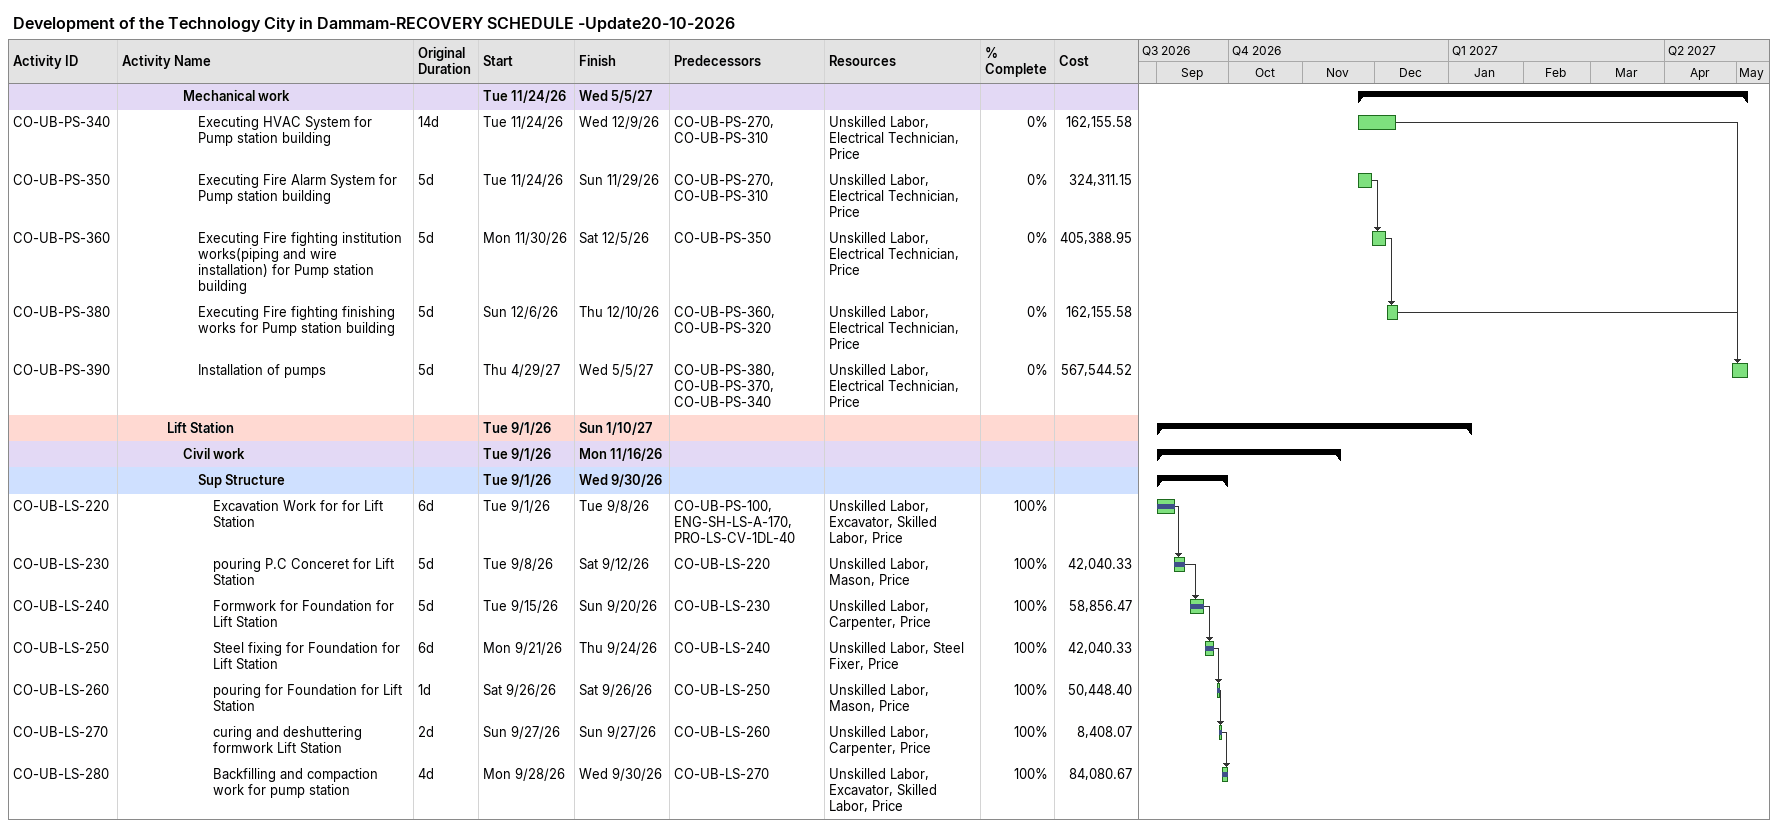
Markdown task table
Development of the Technology City in Dammam-RECOVERY SCHEDULE -Update20-10-2026

| ID | Level | Task | Original duration | Start | Finish | Predecessors | Resources | % complete | Cost |
|---|---|---|---|---|---|---|---|---|---|
|  | 5 | **Mechanical work** |  | 2026-11-24 | 2027-05-05 |  |  |  |  |
| CO-UB-PS-340 | 6 | Executing HVAC System for Pump station building | 14d | 2026-11-24 | 2026-12-09 | CO-UB-PS-270, CO-UB-PS-310 | Unskilled Labor, Electrical Technician, Price | 0 | 162155.58 |
| CO-UB-PS-350 | 6 | Executing Fire Alarm System for Pump station building | 5d | 2026-11-24 | 2026-11-29 | CO-UB-PS-270, CO-UB-PS-310 | Unskilled Labor, Electrical Technician, Price | 0 | 324311.15 |
| CO-UB-PS-360 | 6 | Executing Fire fighting institution works(piping and wire installation) for Pump station building | 5d | 2026-11-30 | 2026-12-05 | CO-UB-PS-350 | Unskilled Labor, Electrical Technician, Price | 0 | 405388.95 |
| CO-UB-PS-380 | 6 | Executing Fire fighting finishing works for Pump station building | 5d | 2026-12-06 | 2026-12-10 | CO-UB-PS-360, CO-UB-PS-320 | Unskilled Labor, Electrical Technician, Price | 0 | 162155.58 |
| CO-UB-PS-390 | 6 | Installation of pumps | 5d | 2027-04-29 | 2027-05-05 | CO-UB-PS-380, CO-UB-PS-370, CO-UB-PS-340 | Unskilled Labor, Electrical Technician, Price | 0 | 567544.52 |
|  | 4 | **Lift Station** |  | 2026-09-01 | 2027-01-10 |  |  |  |  |
|  | 5 | **Civil work** |  | 2026-09-01 | 2026-11-16 |  |  |  |  |
|  | 6 | **Sup Structure** |  | 2026-09-01 | 2026-09-30 |  |  |  |  |
| CO-UB-LS-220 | 7 | Excavation Work for for Lift Station | 6d | 2026-09-01 | 2026-09-08 | CO-UB-PS-100, ENG-SH-LS-A-170, PRO-LS-CV-1DL-40 | Unskilled Labor, Excavator, Skilled Labor, Price | 100 |  |
| CO-UB-LS-230 | 7 | pouring P.C Conceret for Lift Station | 5d | 2026-09-08 | 2026-09-12 | CO-UB-LS-220 | Unskilled Labor, Mason, Price | 100 | 42040.33 |
| CO-UB-LS-240 | 7 | Formwork for Foundation for Lift Station | 5d | 2026-09-15 | 2026-09-20 | CO-UB-LS-230 | Unskilled Labor, Carpenter, Price | 100 | 58856.47 |
| CO-UB-LS-250 | 7 | Steel fixing for Foundation for Lift Station | 6d | 2026-09-21 | 2026-09-24 | CO-UB-LS-240 | Unskilled Labor, Steel Fixer, Price | 100 | 42040.33 |
| CO-UB-LS-260 | 7 | pouring for Foundation for Lift Station | 1d | 2026-09-26 | 2026-09-26 | CO-UB-LS-250 | Unskilled Labor, Mason, Price | 100 | 50448.40 |
| CO-UB-LS-270 | 7 | curing and deshuttering formwork Lift Station | 2d | 2026-09-27 | 2026-09-27 | CO-UB-LS-260 | Unskilled Labor, Carpenter, Price | 100 | 8408.07 |
| CO-UB-LS-280 | 7 | Backfilling and compaction work for pump station | 4d | 2026-09-28 | 2026-09-30 | CO-UB-LS-270 | Unskilled Labor, Excavator, Skilled Labor, Price | 100 | 84080.67 |
